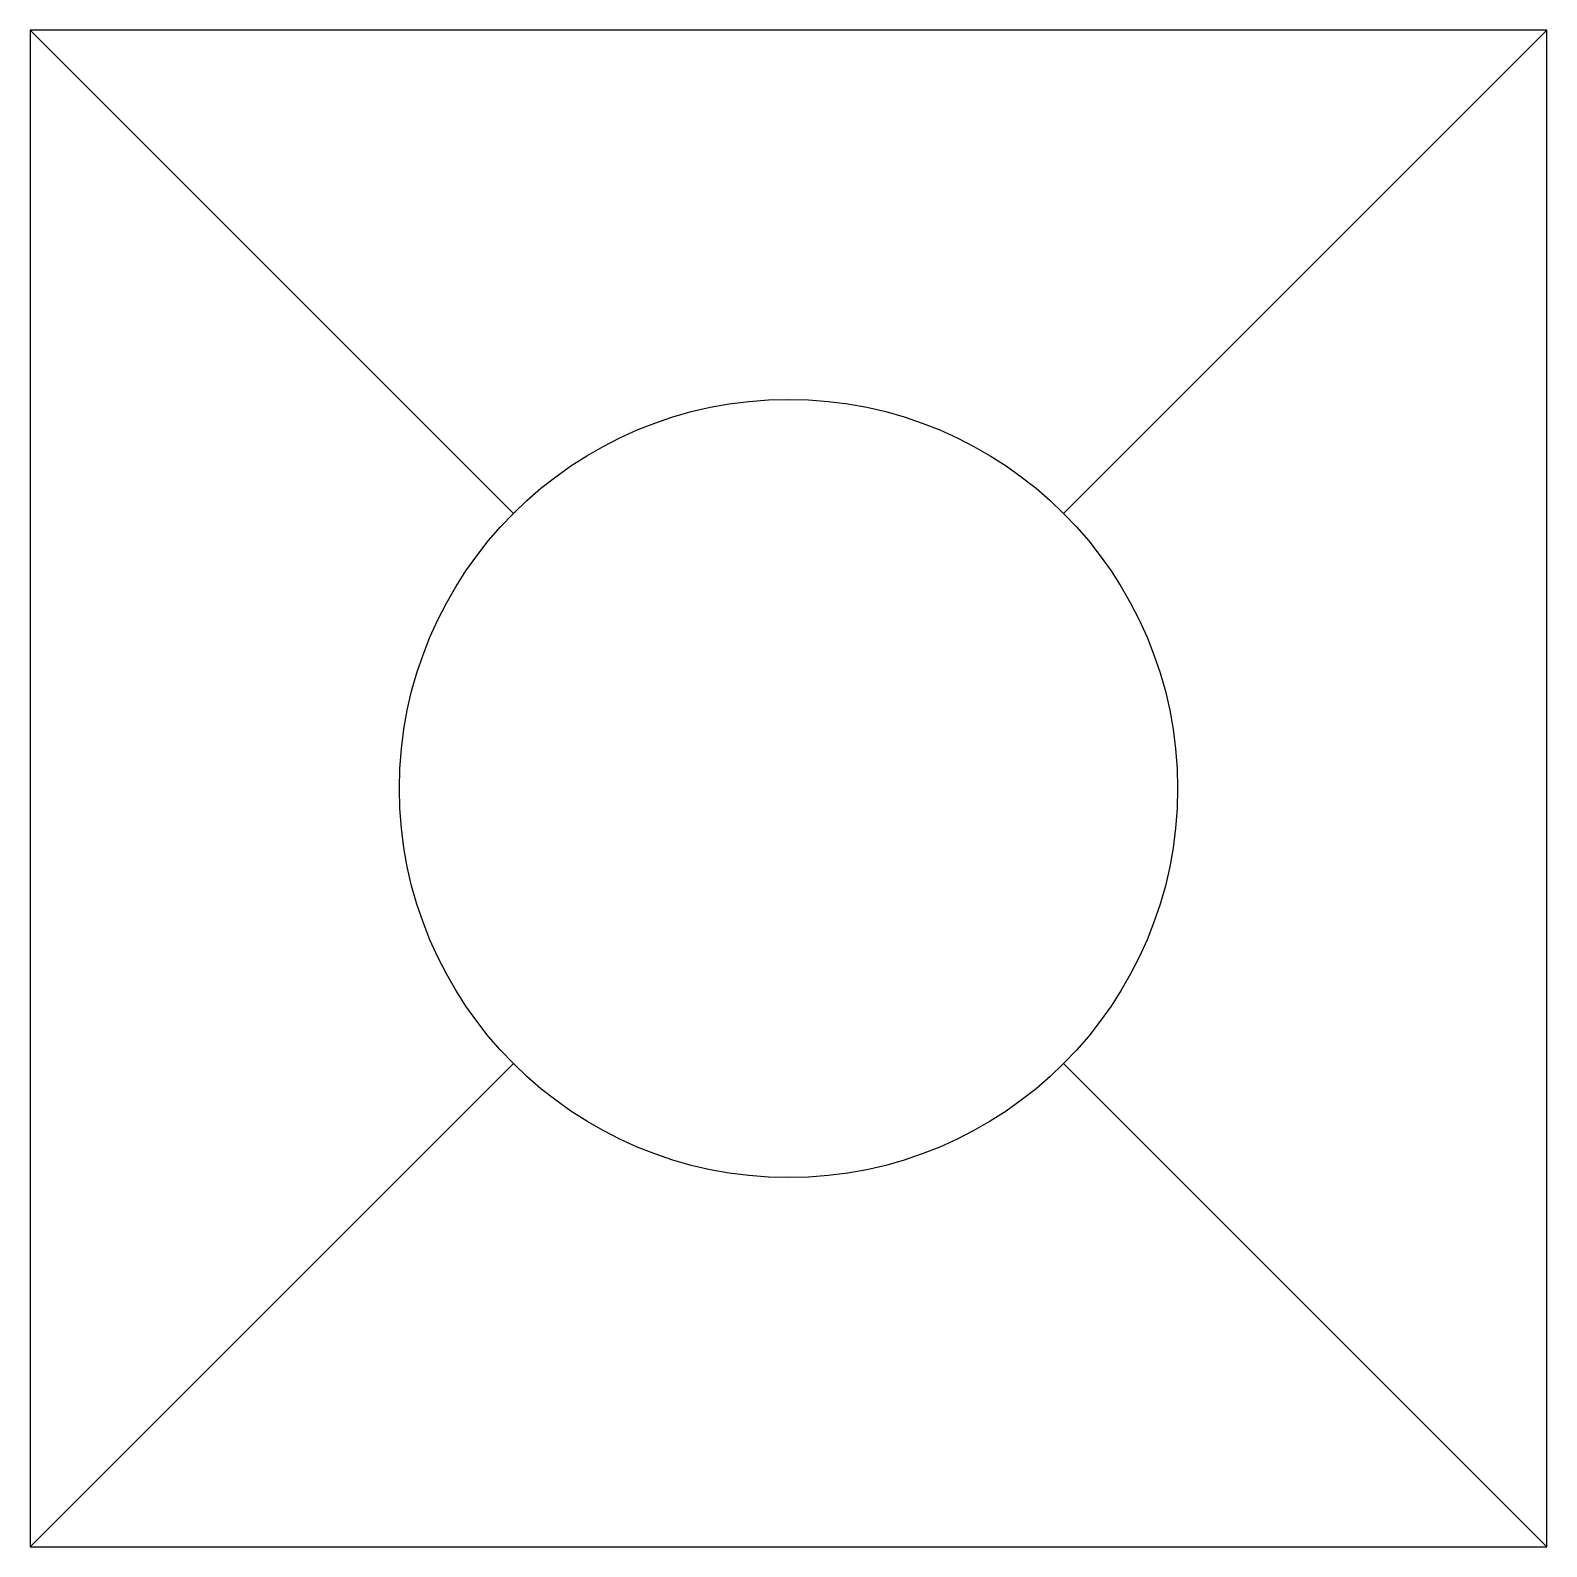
# Model space of a CAD drawing. Header units: millimetres. Extents: x -2 to 2, y -2 to 2.
import ezdxf

# ---------------------------------------------------------------- set-up
doc = ezdxf.new("R2010")
doc.units = ezdxf.units.MM

msp = doc.modelspace()

# ---------------------------------------------------------------- linework, layer by layer
at = {"transparency": 33554687}
for p, q in [((-2, 2), (-0.7258, 0.7258)), ((2, 2), (-2, 2)), ((-2, 2), (-2, -2)), ((0.7258, 0.7258), (2, 2)), ((2, -2), (2, 2)), ((-2, -2), (-0.7258, -0.7258)), ((0.7258, -0.7258), (2, -2)), ((-2, -2), (2, -2))]:
    msp.add_line(p, q, dxfattribs=at)
msp.add_circle((0, 0), 1.0264, dxfattribs=at)

doc.saveas('drawing.dxf')
